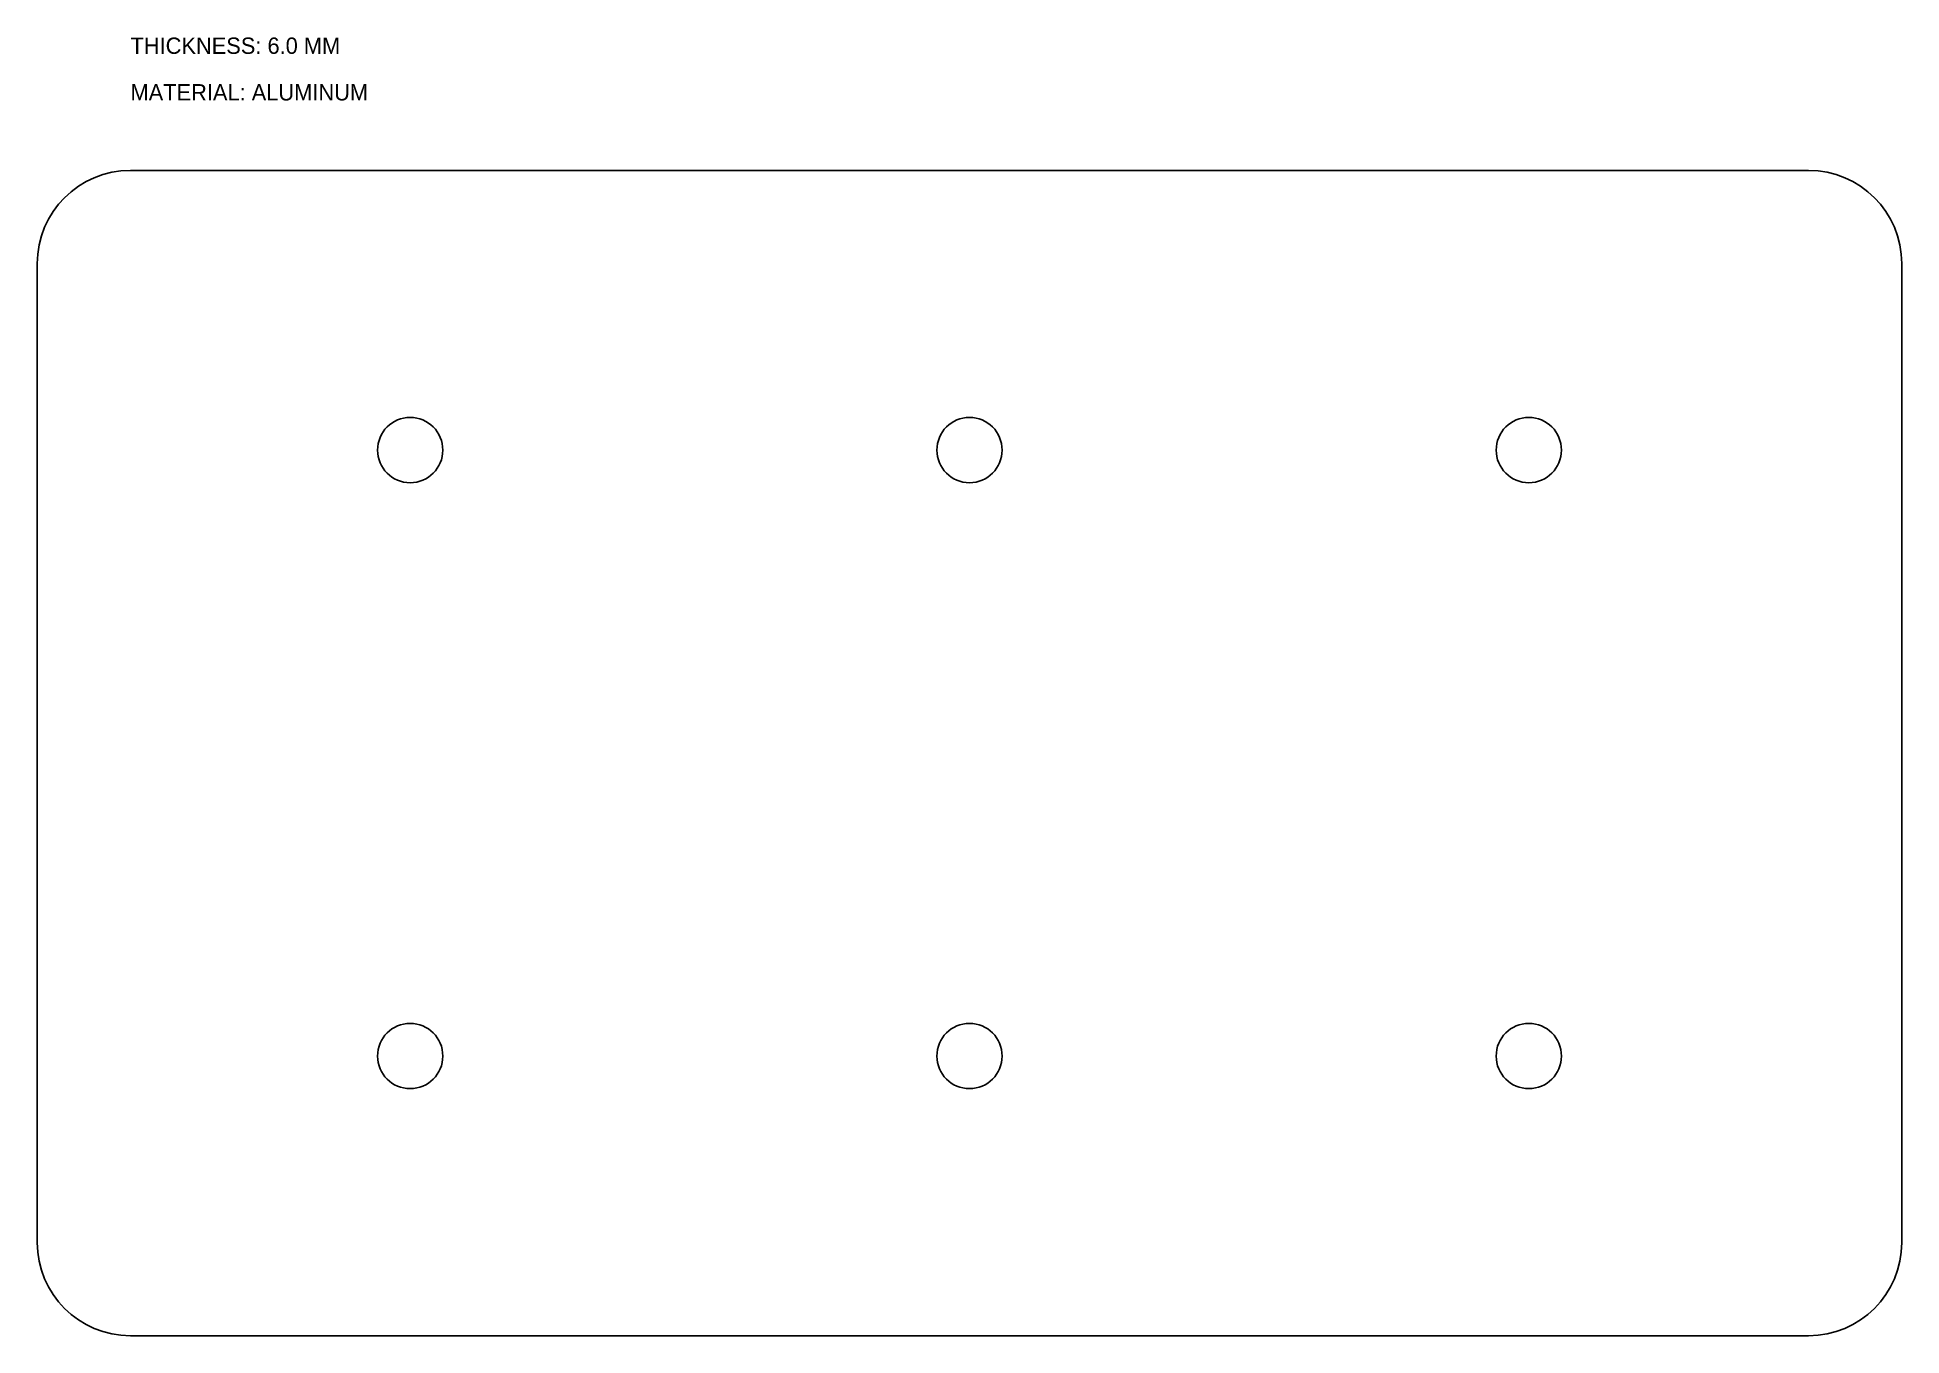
# Model space of a CAD drawing. Header units: metres. Extents: x 0 to 400, y 0 to 279.
import ezdxf

# ---------------------------------------------------------------- set-up
doc = ezdxf.new("R2010")
doc.units = ezdxf.units.M
for name, color, linetype in [('CUT', 7, 'Continuous'), ('HOLES', 1, 'Continuous'), ('NOTES', 3, 'Continuous')]:
    doc.layers.add(name, color=color, linetype=linetype)

msp = doc.modelspace()

# ---------------------------------------------------------------- linework, layer by layer
at = {"layer": 'CUT'}
for p, q in [((380, 250), (20, 250)), ((0, 230), (0, 20)), ((400, 20), (400, 230)), ((20, 0), (380, 0))]:
    msp.add_line(p, q, dxfattribs=at)
for centre, start, end in [((20, 230), 90, 180), ((380, 230), 0, 90), ((20, 20), 180, 270), ((380, 20), 270, 360)]:
    msp.add_arc(centre, 20, start, end, dxfattribs=at)
at = {"layer": 'HOLES'}
for centre in [(80, 190), (200, 190), (320, 190), (80, 60), (200, 60), (320, 60)]:
    msp.add_circle(centre, 7, dxfattribs=at)

# ---------------------------------------------------------------- texts
at = {"layer": 'NOTES'}
for s, p in [('THICKNESS: 6.0 MM', (20, 275)), ('MATERIAL: ALUMINUM', (20, 265))]:
    msp.add_text(s, height=3.5, dxfattribs=at).set_placement(p)

doc.saveas('drawing.dxf')
